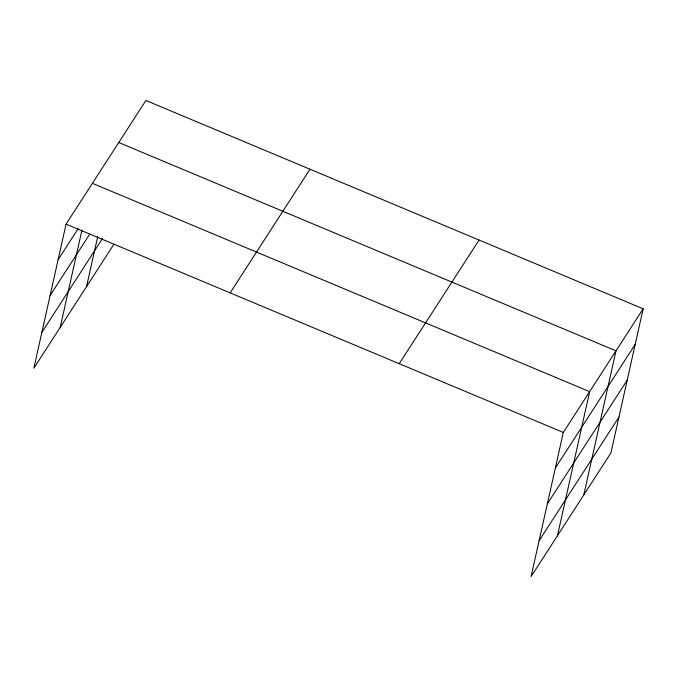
<?xml version="1.0" encoding="UTF-8"?>
<svg xmlns="http://www.w3.org/2000/svg" width="677" height="677" viewBox="0 0 677 677"><rect width="100%" height="100%" fill="white"/><g stroke="black" fill="none" stroke-linecap="round" stroke-linejoin="round"><path stroke-width="1.02" d="M643.15 308.797L563.306 432.442L531.098 576.525L610.942 452.871L643.15 308.797L145.902 100.475L66.058 224.129L33.85 368.203L113.694 244.558M60.202 327.397L81.934 230.163M86.546 286.599L97.759 236.451M557.45 535.719L589.659 391.636L92.402 183.323M583.794 494.912L616.002 350.838L118.754 142.517M58.104 259.714L78.151 228.665M50.098 295.519L89.618 234.31M41.856 332.399L102.464 238.532M230.146 292.87L309.99 169.225M399.21 363.701L479.054 240.047M555.352 468.027L635.195 344.381M547.346 503.832L627.19 380.186M539.104 540.72L618.947 417.074M66.058 224.129L563.306 432.442"/></g></svg>
